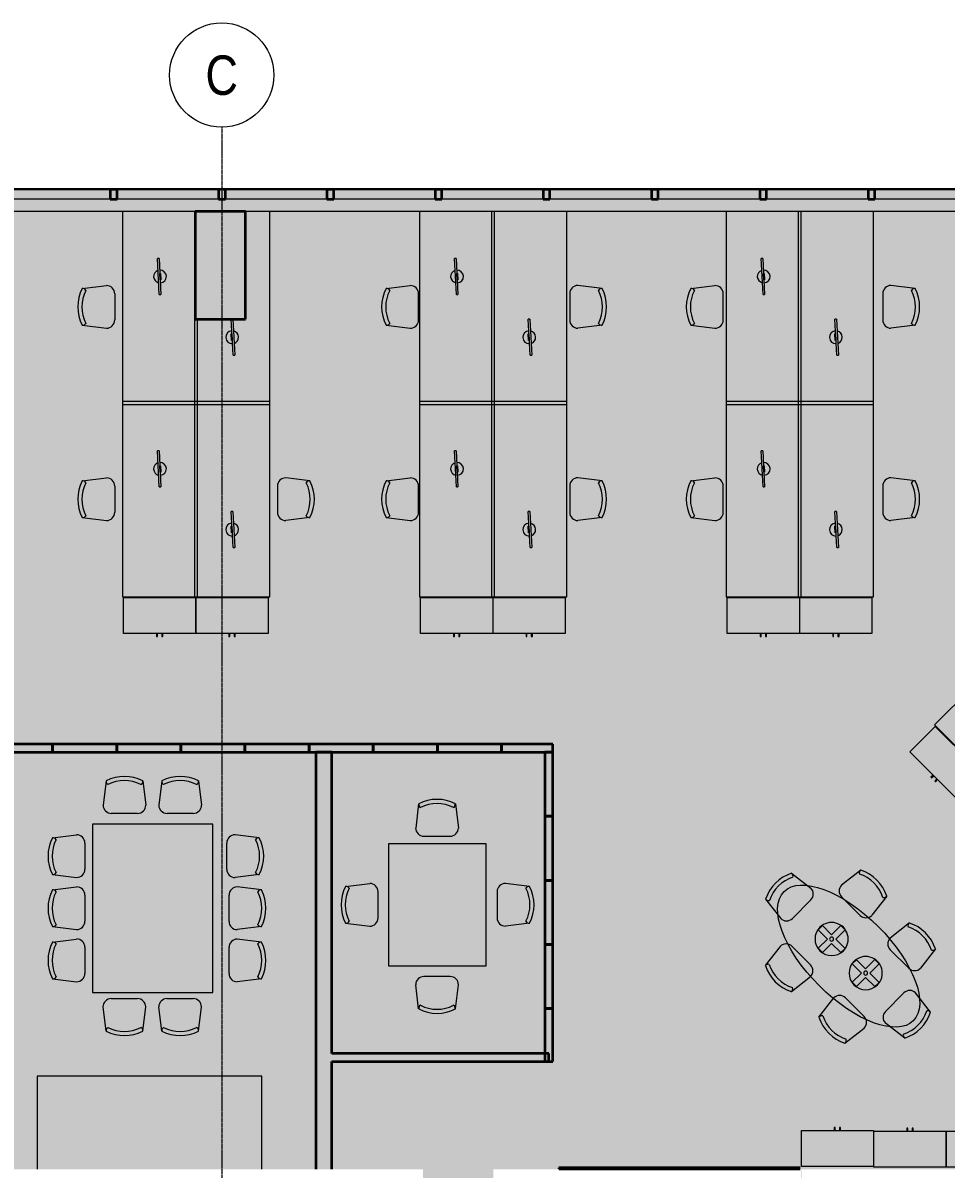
# Model space of a CAD drawing. Header units: millimetres. Extents: x -31381 to 39197, y -15686 to 26001.
# Drawn here: x -5723 to 5791, y 11701 to 26001 of the extents above; entities that cross this region are included whole.
import ezdxf

# ---------------------------------------------------------------- set-up
doc = ezdxf.new("R2010")
doc.units = ezdxf.units.MM
doc.linetypes.add('BVNDH-Grid Line', pattern=[22.225, 12.7, -3.175, 3.175, -3.175])
for name, color, linetype, lineweight in [('A-DETL-GENF', 92, 'Continuous', 9), ('A-DETL-THIN', 151, 'Continuous', 9), ('A-GLAZ-CURT', 52, 'Continuous', 13), ('A-WALL', 113, 'Continuous', 13), ('A-WALL-PATT', 111, 'Continuous', 13), ('G-IMPT', 8, 'Continuous', 9), ('I-FURN', 30, 'Continuous', 13), ('I-WALL', 2, 'Continuous', 13), ('Q-CASE', 31, 'Continuous', 9), ('S-COLS', 52, 'Continuous', 13), ('S-GRID', 1, 'Continuous', 9), ('S-GRID-IDEN', 1, 'Continuous', 9)]:
    doc.layers.add(name, color=color, linetype=linetype, lineweight=lineweight)
doc.styles.add('Arial Narrow', font='ARIALN.TTF', dxfattribs={"height": 491.641337})

# ---------------------------------------------------------------- blocks, each defined once
blk = doc.blocks.new('Chair-Desk - Chair-Desk-401080-Level 9 201 Kent St 1_100')
at = {"layer": 'I-FURN', "lineweight": 9}
for p, q in [((-229, 0), (-266, -302)), ((229, 0), (266, -302)), ((-164, -405), (163, -405))]:
    blk.add_line(p, q, dxfattribs=at)
for centre, radius, start, end in [((0, -447), 502, 62.9089, 117.0911), ((-186, -7), 43.1, 170.9971, 243.1852), ((0, -447), 451, 62.9089, 117.0911), ((186, -7), 43.1, 296.8148, 9.0029), ((-164, -302), 103, 180, 270), ((163, -302), 103, 270, 0)]:
    blk.add_arc(centre, radius, start, end, dxfattribs=at)
blk = doc.blocks.new('Chair-Desk - Chair-Desk-400354-Level 9 201 Kent St 1_100')
at = {"layer": 'I-FURN', "lineweight": 9}
for p, q in [((-229, 0), (-266, 302)), ((-164, 405), (163, 405)), ((229, 0), (266, 302))]:
    blk.add_line(p, q, dxfattribs=at)
for centre, radius, start, end in [((-164, 302), 103, 90, 180), ((163, 302), 103, 360, 90), ((-186, 7), 43.1, 116.8148, 189.0029), ((0, 447), 451, 242.9089, 297.0911), ((186, 7), 43.1, 350.9971, 63.1852), ((0, 447), 502, 242.9089, 297.0911)]:
    blk.add_arc(centre, radius, start, end, dxfattribs=at)
blk = doc.blocks.new('Desk - Arup Desk-682458-Level 9 201 Kent St 1_100')
at = {"layer": 'I-FURN', "lineweight": 9}
for p, q in [((1981, 850), (-457, 850)), ((-457, 850), (-457, -88)), ((1981, -88), (1981, 850)), ((159, 369), (608, 393)), ((159, 369), (160, 349)), ((609, 373), (160, 349)), ((344, 389), (424, 393)), ((345, 379), (344, 389)), ((425, 384), (345, 379)), ((424, 393), (425, 384)), ((609, 373), (608, 393)), ((-457, -88), (1981, -88))]:
    blk.add_line(p, q, dxfattribs=at)
for start, end in [(3, 183), (198, 348)]:
    blk.add_arc((383, 381), 80, start, end, dxfattribs=at)
blk = doc.blocks.new('Desk - Arup Desk-682459-Level 9 201 Kent St 1_100')
at = {"layer": 'I-FURN', "lineweight": 9}
for p, q in [((1981, 850), (-457, 850)), ((-457, 850), (-457, -88)), ((1981, -88), (1981, 850)), ((159, 369), (608, 393)), ((159, 369), (160, 349)), ((609, 373), (160, 349)), ((344, 389), (424, 393)), ((345, 379), (344, 389)), ((425, 384), (345, 379)), ((424, 393), (425, 384)), ((609, 373), (608, 393)), ((-457, -88), (1981, -88))]:
    blk.add_line(p, q, dxfattribs=at)
for start, end in [(3, 183), (198, 348)]:
    blk.add_arc((383, 381), 80, start, end, dxfattribs=at)
blk = doc.blocks.new('Desk - Arup Desk-682460-Level 9 201 Kent St 1_100')
at = {"layer": 'I-FURN', "lineweight": 9}
for p, q in [((1952, 850), (-457, 850)), ((-457, 850), (-457, -88)), ((159, 369), (608, 393)), ((159, 369), (160, 349)), ((609, 373), (160, 349)), ((344, 389), (424, 393)), ((345, 379), (344, 389)), ((425, 384), (345, 379)), ((424, 393), (425, 384)), ((609, 373), (608, 393)), ((-457, -88), (1952, -88))]:
    blk.add_line(p, q, dxfattribs=at)
for start, end in [(3, 183), (198, 348)]:
    blk.add_arc((383, 381), 80, start, end, dxfattribs=at)
blk = doc.blocks.new('Desk - Arup Desk-682461-Level 9 201 Kent St 1_100')
at = {"layer": 'I-FURN', "lineweight": 9}
for p, q in [((1981, 850), (-428, 850)), ((1981, -88), (1981, 850)), ((159, 369), (608, 393)), ((159, 369), (160, 349)), ((609, 373), (160, 349)), ((344, 389), (424, 393)), ((345, 379), (344, 389)), ((425, 384), (345, 379)), ((424, 393), (425, 384)), ((609, 373), (608, 393)), ((-428, -88), (1981, -88))]:
    blk.add_line(p, q, dxfattribs=at)
for start, end in [(3, 183), (198, 348)]:
    blk.add_arc((383, 381), 80, start, end, dxfattribs=at)
blk = doc.blocks.new('Desk - Arup Desk-682462-Level 9 201 Kent St 1_100')
at = {"layer": 'I-FURN', "lineweight": 9}
for p, q in [((1981, 850), (-457, 850)), ((-457, 850), (-457, -88)), ((1981, -88), (1981, 850)), ((159, 369), (608, 393)), ((159, 369), (160, 349)), ((609, 373), (160, 349)), ((344, 389), (424, 393)), ((345, 379), (344, 389)), ((425, 384), (345, 379)), ((424, 393), (425, 384)), ((609, 373), (608, 393)), ((-457, -88), (1981, -88))]:
    blk.add_line(p, q, dxfattribs=at)
for start, end in [(3, 183), (198, 348)]:
    blk.add_arc((383, 381), 80, start, end, dxfattribs=at)
blk = doc.blocks.new('Desk - Arup Desk-682463-Level 9 201 Kent St 1_100')
at = {"layer": 'I-FURN', "lineweight": 9}
for p, q in [((1981, 850), (-457, 850)), ((-457, 850), (-457, -88)), ((1981, -88), (1981, 850)), ((159, 369), (608, 393)), ((159, 369), (160, 349)), ((609, 373), (160, 349)), ((344, 389), (424, 393)), ((345, 379), (344, 389)), ((425, 384), (345, 379)), ((424, 393), (425, 384)), ((609, 373), (608, 393)), ((-457, -88), (1981, -88))]:
    blk.add_line(p, q, dxfattribs=at)
for start, end in [(3, 183), (198, 348)]:
    blk.add_arc((383, 381), 80, start, end, dxfattribs=at)
blk = doc.blocks.new('Desk - Arup Desk-682464-Level 9 201 Kent St 1_100')
at = {"layer": 'I-FURN', "lineweight": 9}
for p, q in [((1981, 850), (-428, 850)), ((1981, -88), (1981, 850)), ((159, 369), (608, 393)), ((159, 369), (160, 349)), ((609, 373), (160, 349)), ((344, 389), (424, 393)), ((345, 379), (344, 389)), ((425, 384), (345, 379)), ((424, 393), (425, 384)), ((609, 373), (608, 393)), ((-428, -88), (1981, -88))]:
    blk.add_line(p, q, dxfattribs=at)
for start, end in [(3, 183), (198, 348)]:
    blk.add_arc((383, 381), 80, start, end, dxfattribs=at)
blk = doc.blocks.new('Desk - Arup Desk-682465-Level 9 201 Kent St 1_100')
at = {"layer": 'I-FURN', "lineweight": 9}
for p, q in [((1952, 850), (-457, 850)), ((-457, 850), (-457, -88)), ((159, 369), (608, 393)), ((159, 369), (160, 349)), ((609, 373), (160, 349)), ((344, 389), (424, 393)), ((345, 379), (344, 389)), ((425, 384), (345, 379)), ((424, 393), (425, 384)), ((609, 373), (608, 393)), ((-457, -88), (1952, -88))]:
    blk.add_line(p, q, dxfattribs=at)
for start, end in [(3, 183), (198, 348)]:
    blk.add_arc((383, 381), 80, start, end, dxfattribs=at)
blk = doc.blocks.new('Desk - Arup Desk-682466-Level 9 201 Kent St 1_100')
at = {"layer": 'I-FURN', "lineweight": 9}
for p, q in [((1981, 850), (-457, 850)), ((-457, 850), (-457, -88)), ((1981, -88), (1981, 850)), ((159, 369), (608, 393)), ((159, 369), (160, 349)), ((609, 373), (160, 349)), ((344, 389), (424, 393)), ((345, 379), (344, 389)), ((425, 384), (345, 379)), ((424, 393), (425, 384)), ((609, 373), (608, 393)), ((-457, -88), (1981, -88))]:
    blk.add_line(p, q, dxfattribs=at)
for start, end in [(3, 183), (198, 348)]:
    blk.add_arc((383, 381), 80, start, end, dxfattribs=at)
blk = doc.blocks.new('Desk - Arup Desk-682467-Level 9 201 Kent St 1_100')
at = {"layer": 'I-FURN', "lineweight": 9}
for p, q in [((1952, 850), (-457, 850)), ((-457, 850), (-457, -88)), ((159, 369), (608, 393)), ((159, 369), (160, 349)), ((609, 373), (160, 349)), ((344, 389), (424, 393)), ((345, 379), (344, 389)), ((425, 384), (345, 379)), ((424, 393), (425, 384)), ((609, 373), (608, 393)), ((-457, -88), (1952, -88))]:
    blk.add_line(p, q, dxfattribs=at)
for start, end in [(3, 183), (198, 348)]:
    blk.add_arc((383, 381), 80, start, end, dxfattribs=at)
blk = doc.blocks.new('Desk - Arup Desk-682468-Level 9 201 Kent St 1_100')
at = {"layer": 'I-FURN', "lineweight": 9}
for p, q in [((1981, 850), (-457, 850)), ((-457, 850), (-457, -88)), ((1981, -88), (1981, 850)), ((159, 369), (608, 393)), ((159, 369), (160, 349)), ((609, 373), (160, 349)), ((344, 389), (424, 393)), ((345, 379), (344, 389)), ((425, 384), (345, 379)), ((424, 393), (425, 384)), ((609, 373), (608, 393)), ((-457, -88), (1981, -88))]:
    blk.add_line(p, q, dxfattribs=at)
for start, end in [(3, 183), (198, 348)]:
    blk.add_arc((383, 381), 80, start, end, dxfattribs=at)
blk = doc.blocks.new('Desk - Arup Desk-682469-Level 9 201 Kent St 1_100')
at = {"layer": 'I-FURN', "lineweight": 9}
for p, q in [((1981, 850), (-457, 850)), ((-457, 850), (-457, -88)), ((1981, -88), (1981, 850)), ((159, 369), (608, 393)), ((159, 369), (160, 349)), ((609, 373), (160, 349)), ((344, 389), (424, 393)), ((345, 379), (344, 389)), ((425, 384), (345, 379)), ((424, 393), (425, 384)), ((609, 373), (608, 393)), ((-457, -88), (1981, -88))]:
    blk.add_line(p, q, dxfattribs=at)
for start, end in [(3, 183), (198, 348)]:
    blk.add_arc((383, 381), 80, start, end, dxfattribs=at)
blk = doc.blocks.new('Desk - Arup Desk-V2-Level 9 201 Kent St 1_100')
at = {"layer": 'I-FURN', "lineweight": 9}
for p, q in [((-426, 850), (-428, 850)), ((1981, 850), (914, 850)), ((1981, -88), (1981, 850)), ((159, 369), (608, 393)), ((159, 369), (160, 349)), ((609, 373), (160, 349)), ((344, 389), (424, 393)), ((345, 379), (344, 389)), ((425, 384), (345, 379)), ((424, 393), (425, 384)), ((609, 373), (608, 393)), ((-428, -88), (1981, -88))]:
    blk.add_line(p, q, dxfattribs=at)
for start, end in [(3, 183), (198, 348)]:
    blk.add_arc((383, 381), 80, start, end, dxfattribs=at)
blk = doc.blocks.new('Table-Rectangular - 2100x1500-400391-Level 9 201 Kent St 1_100')
at = {"layer": 'I-FURN', "lineweight": 9}
for p, q in [((1050, 750), (-1050, 750)), ((-1050, 750), (-1050, -750)), ((1050, -750), (1050, 750)), ((-1050, -750), (1050, -750))]:
    blk.add_line(p, q, dxfattribs=at)
blk = doc.blocks.new('Table-Rectangular - 1525 x 1220mm-400389-Level 9 201 Kent St 1_100')
at = {"layer": 'I-FURN', "lineweight": 9}
for p, q in [((762.5, 610), (-762.5, 610)), ((-762.5, 610), (-762.5, -610)), ((762.5, -610), (762.5, 610)), ((-762.5, -610), (762.5, -610))]:
    blk.add_line(p, q, dxfattribs=at)
blk = doc.blocks.new('B  - 500deep-400395-Level 9 201 Kent St 1_100')
at = {"layer": 'Q-CASE'}
for p, q in [((-406, -169), (-406, 281)), ((-406, 281), (494, 281)), ((494, 281), (494, -169)), ((494, -169), (-406, -169)), ((5, -169), (5, -207)), ((5, -207), (17, -207)), ((17, -207), (17, -169)), ((71, -169), (71, -207)), ((71, -207), (84, -207)), ((84, -207), (84, -169))]:
    blk.add_line(p, q, dxfattribs=at)
blk = doc.blocks.new('oval_table_2471 - 30_ x 84_ x 22_-400407-Level 9 201 Kent St 1_100')
at = {"layer": 'I-FURN', "lineweight": 9}
for p, q in [((-244, 295), (-319, 295)), ((-319, 295), (-319, 133)), ((-244, 133), (-244, 295)), ((356, 295), (281, 295)), ((281, 295), (281, 133)), ((356, 133), (356, 295)), ((-482, 133), (-482, 58)), ((-319, 133), (-482, 133)), ((-482, 58), (-319, 58)), ((-319, 58), (-319, -105)), ((-82, 133), (-244, 133)), ((-244, -105), (-244, 58)), ((-244, 58), (-82, 58)), ((-82, 58), (-82, 133)), ((281, 133), (118, 133)), ((118, 133), (118, 58)), ((118, 58), (281, 58)), ((281, 58), (281, -105)), ((518, 133), (356, 133)), ((356, -105), (356, 58)), ((356, 58), (518, 58)), ((518, 58), (518, 133)), ((-319, -105), (-244, -105)), ((281, -105), (356, -105))]:
    blk.add_line(p, q, dxfattribs=at)
for centre, radius, start, end in [((-282, 95), 207, 360, 180), ((-282, 95), 207, 0, 180), ((319, 95), 207, 360, 180), ((319, 95), 207, 0, 180), ((-282, 95), 207, 180, 360), ((-282, 95), 207, 180, 360), ((-282, 95), 25, 360, 180), ((-282, 95), 25, 180, 360), ((319, 95), 207, 180, 360), ((319, 95), 207, 180, 0), ((318, 95), 25, 360, 180), ((318, 95), 25, 180, 360)]:
    blk.add_arc(centre, radius, start, end, dxfattribs=at)
blk.add_ellipse((18, 95), major_axis=(-1140, 0), ratio=0.457143, dxfattribs=at)
blk = doc.blocks.new('Table-Rectangular - 2800x1200-400417-Level 9 201 Kent St 1_100')
at = {"layer": 'I-FURN', "lineweight": 9}
for p, q in [((1400, 600), (-1400, 600)), ((-1400, 600), (-1400, -562)), ((1400, -562), (1400, 600))]:
    blk.add_line(p, q, dxfattribs=at)
blk = doc.blocks.new('System Panel - Glazed-401613-Level 9 201 Kent St 1_100')
at = {"layer": 'A-GLAZ-CURT'}
blk.add_hatch(color=254, dxfattribs=at).paths.add_polyline_path([(400, -150), (400, -50), (-400, -50), (-400, -150), (365, -150)], flags=0)
at = {"layer": 'A-GLAZ-CURT', "color": 47, "lineweight": 35}
for p, q in [((400, -50), (-400, -50)), ((-400, -50), (-400, -150)), ((400, -150), (400, -50)), ((-400, -150), (400, -150))]:
    blk.add_line(p, q, dxfattribs=at)
blk = doc.blocks.new('System Panel - Glazed-452868-Level 9 201 Kent St 1_100')
at = {"layer": 'A-GLAZ-CURT'}
blk.add_hatch(color=254, dxfattribs=at).paths.add_polyline_path([(320, -150), (320, -50), (-320, -50), (-320, -150), (220, -150)], flags=0)
at = {"layer": 'A-GLAZ-CURT', "color": 47, "lineweight": 35}
for p, q in [((320, -50), (-320, -50)), ((-320, -50), (-320, -150)), ((320, -150), (320, -50)), ((-320, -150), (320, -150))]:
    blk.add_line(p, q, dxfattribs=at)
blk = doc.blocks.new('System Panel - Glazed-1606619-Level 9 201 Kent St 1_100')
at = {"layer": 'A-GLAZ-CURT'}
blk.add_hatch(color=254, dxfattribs=at).paths.add_polyline_path([(330, -50), (-330, -50), (-330, -150), (230, -150), (230, -100), (330, -100)], flags=0)
at = {"layer": 'A-GLAZ-CURT', "color": 47, "lineweight": 35}
for p, q in [((330, -50), (-330, -50)), ((-330, -50), (-330, -150)), ((330, -150), (330, -50)), ((-330, -150), (330, -150))]:
    blk.add_line(p, q, dxfattribs=at)
blk = doc.blocks.new('Walls 1 - 140902 Building Facade_sat-1083296-Level 9 201 Kent St 1_100')
at = {"layer": 'G-IMPT', "lineweight": 13}
h = blk.add_hatch(color=254, dxfattribs=at)
h.paths.add_polyline_path([(8026, -11406), (33252, -11406), (34573, -10063), (35857, -10063), (36143, -10349), (35859, -10055), (34759, -10055), (34759, -9943), (34522, -9943), (33202, -11286), (-28885, -11286), (-28885, 22446), (-27552, 23804), (7527, 23803), (7528, 22384), (15558, 14390), (20648, 14390), (34759, 14388), (34759, 14508), (15608, 14510), (7648, 22434), (7647, 23923), (-27602, 23924), (-29005, 22495), (-29005, -11406), (6974, -11406)], flags=0)
h.paths.add_polyline_path([(35839, 14508), (37477, 16146), (37477, 16155), (35830, 14508)], flags=0)
blk.add_hatch(color=254, dxfattribs=at).paths.add_polyline_path([(-28885, -11286), (880, -11286), (880, -11131), (-28730, -11131), (-28730, 22383), (-27487, 23649), (7390, 23648), (7390, 22321), (7373, 22321), (7373, 22319), (15494, 14235), (34462, 14235), (34462, 14375), (34562, 14375), (34562, 14233), (34663, 14233), (34663, 14388), (29062, 14388), (15558, 14391), (7528, 22384), (7527, 23803), (-27553, 23803), (-28885, 22446), (-28885, -11142)], flags=0)
at = {"layer": 'A-WALL', "color": 47, "lineweight": 35}
for p, q in [((-4548, 23922), (-4633, 23922)), ((-4633, 23922), (-4633, 23802)), ((-4548, 23802), (-4548, 23922)), ((-3198, 23922), (-3283, 23922)), ((-3283, 23922), (-3283, 23802)), ((-3198, 23802), (-3198, 23922)), ((-1847, 23922), (-1932, 23922)), ((-1932, 23922), (-1932, 23802)), ((-1847, 23802), (-1847, 23922)), ((-497, 23922), (-582, 23922)), ((-582, 23922), (-582, 23802)), ((-497, 23802), (-497, 23922)), ((851, 23922), (766, 23922)), ((766, 23922), (766, 23802)), ((851, 23802), (851, 23922)), ((2202, 23922), (2117, 23922)), ((2117, 23922), (2117, 23802)), ((2202, 23802), (2202, 23922)), ((3552, 23922), (3467, 23922)), ((3467, 23922), (3467, 23802)), ((3552, 23802), (3552, 23922)), ((4903, 23922), (4818, 23922)), ((4818, 23922), (4818, 23802)), ((4903, 23802), (4903, 23922)), ((-4633, 23802), (-4548, 23802)), ((-3283, 23802), (-3198, 23802)), ((-1932, 23802), (-1847, 23802)), ((-582, 23802), (-497, 23802)), ((766, 23802), (851, 23802)), ((2117, 23802), (2202, 23802)), ((3467, 23802), (3552, 23802)), ((4818, 23802), (4903, 23802))]:
    blk.add_line(p, q, dxfattribs=at)
at = {"layer": 'G-IMPT', "color": 67, "lineweight": 13}
for p, q in [((-27602, 23924), (7647, 23923)), ((7527, 23803), (-27552, 23804)), ((6922, 23648), (-13749, 23649))]:
    blk.add_line(p, q, dxfattribs=at)
blk = doc.blocks.new('Walls 1 - Walls 1-1083272-Level 9 201 Kent St 1_100')
blk.add_blockref('Walls 1 - 140902 Building Facade_sat-1083296-Level 9 201 Kent St 1_100', (0, 0))
blk = doc.blocks.new('Grid - Grid Head_BVNDH-294967-Level 9 201 Kent St 1_100')
at = {"layer": 'S-GRID-IDEN'}
blk.add_circle((0, 0), 6.5, dxfattribs=at)

msp = doc.modelspace()

# ---------------------------------------------------------------- hatches: boundary and pattern name
at = {"layer": 'A-DETL-GENF'}
h = msp.add_hatch(color=9, dxfattribs=at)
h.paths.add_polyline_path([(-28729.7, -11131.1), (-25160.5, -11131.1), (-25160.5, -9801.1), (-24535.5, -9801.1), (-24535.5, -11131.1), (-14359.1, -11131.1), (-14359.1, -9801.1), (-13734.1, -9801.1), (-13734.1, -11131.1), (-3550.9, -11131.1), (-3550.9, -9801.1), (-2925.9, -9801.1), (-2925.9, -11131.1), (780.2, -11131.1), (780.2, -5814.1), (880.2, -5814.1), (880.2, -542.9), (855.3, -542.9), (855.3, -4575.8), (-2473.7, -4575.8), (-2473.7, -542.9), (-2523.7, -542.9), (-2523.7, -342.9), (-1898.7, -342.9), (-1898.7, 1233.2), (-4518.7, 1233.2), (-4518.7, 708.2), (-4718.7, 708.2), (-4718.7, 858.2), (-5143.7, 858.2), (-5143.7, 1658.2), (-4718.7, 1658.2), (-4718.7, 5612.8), (-7543.7, 5612.8), (-7543.7, 4981), (-6089.3, 4981), (-6089.3, 4931), (-7543.7, 4931), (-7543.7, 4099.7), (-6089.3, 4099.7), (-6089.3, 4049.7), (-7543.7, 4049.7), (-7543.7, 3243.2), (-6089.3, 3243.2), (-6089.3, 3193.2), (-7543.7, 3193.2), (-7543.7, 2387.3), (-6089.3, 2387.3), (-6089.3, 2337.3), (-7543.7, 2337.3), (-7543.7, 1558.2), (-6093.7, 1558.2), (-6093.7, 1358.2), (-6203.7, 1358.2), (-6203.7, 1333.2), (-6843.7, 1333.2), (-6843.7, -342.9), (-4718.7, -342.9), (-4718.7, -111.8), (-4518.7, -111.8), (-4518.7, -342.9), (-3343.7, -342.9), (-3343.7, -542.9), (-3393.7, -542.9), (-3393.7, -4481.8), (-3403.7, -4481.8), (-3403.7, -4486.8), (-10713.7, -4486.8), (-10713.7, -4536.8), (-10813.7, -4536.8), (-10813.7, -4486.8), (-10833.7, -4486.8), (-10833.7, -4536.8), (-14983.7, -4536.8), (-14983.7, -361.8), (-14078.7, -361.8), (-14078.7, 11598.2), (-14148.9, 11598.2), (-14148.9, 16903.2), (-14153.7, 16903.2), (-14153.7, 17003.2), (886.3, 17003.2), (886.3, 13043.2), (-1868.3, 13043.2), (-1868.3, 11698.2), (-732.1, 11698.2), (-732.1, 11498.2), (-1698.7, 11498.2), (-1698.7, 11378.2), (-1898.7, 11378.2), (-1898.7, 11498.2), (-4518.7, 11498.2), (-4518.7, 11398.2), (-4718.7, 11398.2), (-4718.7, 11498.2), (-5943.7, 11498.2), (-5943.7, 9918.2), (-7543.7, 9918.2), (-7543.7, 9171.2), (-6089.3, 9171.2), (-6089.3, 9121.2), (-7543.7, 9121.2), (-7543.7, 8339.3), (-6089.3, 8339.3), (-6089.3, 8289.3), (-7543.7, 8289.3), (-7543.7, 7505.4), (-6089.3, 7505.4), (-6089.3, 7455.4), (-7543.7, 7455.4), (-7543.7, 6671.4), (-6089.3, 6671.4), (-6089.3, 6621.4), (-7543.7, 6621.4), (-7543.7, 5812.8), (-4718.7, 5812.8), (-4718.7, 10398.2), (-4518.7, 10398.2), (-4518.7, 9983.2), (-1898.7, 9983.2), (-1898.7, 10378.2), (-1698.7, 10378.2), (-1698.7, 10258.2), (146.3, 10258.2), (146.3, 11698.2), (6682.5, 11698.2), (9252.5, 9128.2), (12414.3, 9128.2), (12414.3, -442.9), (12364.3, -442.9), (12364.3, -541.8), (14223.3, -541.8), (14223.3, -192.9), (14323.3, -192.9), (14323.3, -442.9), (15813.8, -442.9), (15813.8, 23.8), (16853.3, 23.8), (16853.3, -442.9), (17572.5, -442.9), (17572.5, 2379.8), (14326.3, 2379.8), (14326.3, 707.1), (14323.3, 707.1), (14323.3, 607.1), (14223.3, 607.1), (14223.3, 707.1), (14226.3, 707.1), (14226.3, 2379.8), (14206.3, 2379.8), (14206.3, 2779.8), (15146.3, 2779.8), (15146.3, 2764.8), (14326.3, 2764.8), (14326.3, 2479.8), (17572.5, 2479.8), (17572.5, 5251.5), (14323.3, 5251.5), (14323.3, 3651.5), (14223.3, 3651.5), (14223.3, 5251.5), (14203.3, 5251.5), (14203.3, 5651.5), (15143.3, 5651.5), (15143.3, 5636.5), (14323.3, 5636.5), (14323.3, 5351.5), (17572.5, 5351.5), (17572.5, 8028.2), (14323.3, 8028.2), (14323.3, 6471.5), (14223.3, 6471.5), (14223.3, 8143.2), (17572.5, 8143.2), (17572.5, 8173.5), (17672.5, 8173.5), (17672.5, 7573.5), (17683.3, 7573.5), (17682.7, 8178.2), (17009.9, 8178.2), (17009.9, 14235.4), (15494.5, 14235.4), (7373.3, 22319.3), (7373.3, 22321.1), (6922.2, 22321.1), (6922.2, 23648.2), (-13748.7, 23648.2), (-13748.8, 22308.7), (-14373.8, 22308.7), (-14373.8, 23648.7), (-24548.7, 23648.2), (-24548.8, 22309), (-25173.8, 22309), (-25173.8, 23649), (-27487.6, 23648.2), (-28729.7, 22382.8), (-28729.7, -11128.9)], flags=0)
h.paths.add_polyline_path([(-28725.7, -7564.5), (-28725.7, -6925.3), (-27689.8, -6925.3), (-27689.8, -7564.5), (-27736.4, -7564.5)], flags=0)
h.paths.add_polyline_path([(826.3, -4561.8), (826.3, -542.9), (-2373.7, -542.9), (-2373.7, -4561.8), (-388.8, -4561.8)], flags=0)
h.paths.add_polyline_path([(-14341.8, -4436.8), (-10933.7, -4436.8), (-10933.7, -542.9), (-14078.7, -542.9), (-14078.7, -461.8), (-14883.7, -461.8), (-14883.7, -4436.8), (-14588.5, -4436.8)], flags=0)
h.paths.add_polyline_path([(-7633.7, -4386.8), (-5893.7, -4386.8), (-5893.7, -4278.5), (-5793.7, -4278.5), (-5793.7, -4386.8), (-3493.7, -4386.8), (-3493.7, -542.9), (-5793.7, -542.9), (-5793.7, -3516.5), (-5893.7, -3516.5), (-5893.7, -542.9), (-10713.7, -542.9), (-10713.7, -4386.8), (-7867, -4386.8)], flags=0)
h.paths.add_polyline_path([(-10813.7, -4386.8), (-10813.7, -542.9), (-10833.7, -542.9), (-10833.7, -4386.8)], flags=0)
h.paths.add_polyline_path([(-19959.8, -1009.2), (-19959.8, 19.5), (-18920.5, 19.5), (-18920.5, -1009.2), (-19944.7, -1009.2)], flags=0)
h.paths.add_polyline_path([(12233.1, -541.8), (12296.3, -541.8), (12296.3, -442.9), (12314.3, -442.9), (12314.3, 4481.2), (9381.3, 4481.2), (9381.3, -342.9), (9386.3, -342.9), (9386.3, -442.9), (11476.3, -442.9), (11476.3, -541.8)], flags=0)
h.paths.add_polyline_path([(17683.3, -541.8), (17683.3, -142.9), (17672.5, -142.9), (17672.5, -541.8)], flags=0)
h.paths.add_polyline_path([(3991.3, -524.9), (3991.3, 1468.2), (4191.3, 1468.2), (4191.3, 881), (6656.3, 881), (6656.3, 3429.5), (4191.3, 3429.5), (4191.3, 2878.2), (3991.3, 2878.2), (3991.3, 4108.2), (4191.3, 4108.2), (4191.3, 3629.5), (6656.3, 3629.5), (6656.3, 5998.2), (4191.3, 5998.2), (4191.3, 5518.2), (3991.3, 5518.2), (3991.3, 6748.2), (4191.3, 6748.2), (4191.3, 6198.2), (6656.3, 6198.2), (6656.3, 8757.1), (4191.3, 8757.1), (4191.3, 8158.2), (3991.3, 8158.2), (3991.3, 9388.2), (4191.3, 9388.2), (4191.3, 8957.1), (6656.3, 8957.1), (6656.3, 11413.2), (6571.4, 11498.2), (4191.3, 11498.2), (4191.3, 10798.2), (3991.3, 10798.2), (3991.3, 11680.2), (3983.3, 11680.2), (3983.3, 8064.2), (3991.3, 8064.2), (3991.3, 8058.2), (3983.3, 8058.2), (3983.3, 6848.2), (3991.3, 6848.2), (3991.3, 6842.2), (3983.3, 6842.2), (3983.3, 5424.2), (3991.3, 5424.2), (3991.3, 5418.2), (3983.3, 5418.2), (3983.3, 4208.2), (3991.3, 4208.2), (3991.3, 4202.2), (3983.3, 4202.2), (3983.3, 2784.2), (3991.3, 2784.2), (3991.3, 2778.2), (3983.3, 2778.2), (3983.3, 1568.2), (3991.3, 1568.2), (3991.3, 1562.2), (3983.3, 1562.2), (3983.3, -524.9)], flags=0)
h.paths.add_polyline_path([(-388.8, -342.9), (743.3, -342.9), (743.3, -202.9), (943.3, -202.9), (943.3, 842.1), (223.3, 842.1), (223.3, 867.1), (743.3, 867.1), (743.3, 1758.2), (83.8, 1758.2), (83.8, 1958.2), (743.3, 1958.2), (743.3, 4933.2), (-1698.7, 4933.2), (-1698.7, 1958.2), (-1056.2, 1958.2), (-1056.2, 1758.2), (-1698.7, 1758.2), (-1698.7, -342.9), (-765, -342.9)], flags=0)
h.paths.add_polyline_path([(433.6, -197.9), (223.3, -197.9), (223.3, -172.9), (743.3, -172.9), (743.3, -197.9)], flags=0)
h.paths.add_polyline_path([(17672.5, -22.9), (17683.3, -22.9), (17683.3, 7453.5), (17672.5, 7453.5), (17672.5, 167.1)], flags=0)
h.paths.add_polyline_path([(-4943.7, 1058.2), (-4718.7, 1058.2), (-4718.7, 1458.2), (-4943.7, 1458.2), (-4943.7, 1233.2)], flags=0)
h.paths.add_polyline_path([(-1898.7, 1433.2), (-1898.7, 4083.2), (-4518.7, 4083.2), (-4518.7, 1433.2), (-4290.2, 1433.2)], flags=0)
h.paths.add_polyline_path([(-28725.7, 3235.5), (-28725.7, 3874.7), (-27402.5, 3874.7), (-27402.5, 3419.9), (-27468.8, 3416.4), (-27467.8, 3396.4), (-27402.5, 3399.8), (-27402.5, 3235.5), (-27736.4, 3235.5)], flags=0)
h.paths.add_polyline_path([(14323.3, 3599.8), (14226.3, 3599.8), (14226.3, 3629.8), (14326.3, 3629.8), (14326.3, 3599.8)], flags=0)
h.paths.add_polyline_path([(-1898.7, 4283.2), (-1898.7, 6933.2), (-4518.7, 6933.2), (-4518.7, 4283.2), (-4502.2, 4283.2)], flags=0)
h.paths.add_polyline_path([(9401.3, 4601.2), (9406.3, 4601.2), (9406.3, 9008.2), (9401.3, 9008.2), (9401.3, 4615.2)], flags=0)
h.paths.add_polyline_path([(-1637.2, 5133.2), (743.3, 5133.2), (743.3, 5578.2), (943.3, 5578.2), (943.3, 6393.2), (743.3, 6393.2), (743.3, 6758.2), (-1698.7, 6758.2), (-1698.7, 5133.2)], flags=0)
h.paths.add_polyline_path([(-388.8, 6958.2), (743.3, 6958.2), (743.3, 7843.2), (943.3, 7843.2), (943.3, 8643.2), (743.3, 8643.2), (743.3, 9483.2), (-673.7, 9483.2), (-673.7, 8358.2), (-1698.7, 8358.2), (-1698.7, 6958.2)], flags=0)
h.paths.add_polyline_path([(-4518.7, 7133.2), (-1898.7, 7133.2), (-1898.7, 9783.2), (-4518.7, 9783.2), (-4518.7, 8358.2)], flags=0)
h.paths.add_polyline_path([(-873.7, 8558.2), (-873.7, 9483.2), (-1698.7, 9483.2), (-1698.7, 8558.2), (-1082.1, 8558.2)], flags=0)
h.paths.add_polyline_path([(-27402.5, 8636.5), (-28725.7, 8636.5), (-28725.7, 9275.7), (-27402.5, 9275.7), (-27402.5, 8657.2)], flags=0)
h.paths.add_polyline_path([(9381.3, 8971.1), (9381.3, 9028.2), (9324.2, 9028.2), (9344.8, 9007.6)], flags=0)
h.paths.add_polyline_path([(346.3, 9683.2), (743.3, 9683.2), (743.3, 11498.2), (346.3, 11498.2), (346.3, 10058.2), (-1698.7, 10058.2), (-1698.7, 9683.2), (146.3, 9683.2)], flags=0)
h.paths.add_polyline_path([(16853.3, 11157.2), (15803.3, 11157.2), (15803.3, 12222.2), (16873.3, 12222.2), (16873.3, 11157.2)], flags=0)
h.paths.add_polyline_path([(-19959.8, 11203.6), (-19959.8, 12171.3), (-18920.5, 12171.3), (-18920.5, 11203.6), (-19321.8, 11203.6)], flags=0)
h.paths.add_polyline_path([(-4518.7, 11698.2), (-2068.3, 11698.2), (-2068.3, 16903.2), (-10083.5, 16903.2), (-10083.5, 11698.2), (-6268.3, 11698.2), (-6268.3, 16898.2), (-6068.3, 16898.2), (-6068.3, 11698.2), (-4596.2, 11698.2)], flags=0)
h.paths.add_polyline_path([(-13010.8, 11698.2), (-10283.5, 11698.2), (-10283.5, 16903.2), (-14048.9, 16903.2), (-14048.9, 11698.2), (-13643.7, 11698.2)], flags=0)
h.paths.add_polyline_path([(3943.3, 11703.2), (963.3, 11703.2), (963.3, 11718.2), (3971.3, 11718.2), (3971.3, 11703.2), (3961.3, 11703.2)], flags=0)
h.paths.add_polyline_path([(743.3, 13143.2), (786.3, 13143.2), (786.3, 16903.2), (-1868.3, 16903.2), (-1868.3, 13143.2), (346.3, 13143.2)], flags=0)
h.paths.add_polyline_path([(15608, 14510.4), (7667.4, 22451), (7667.4, 23931), (-27592.6, 23931), (-27599.6, 23924), (7646.7, 23923.1), (7648.2, 22433.7), (15595.6, 14522.7)], flags=0)
h.paths.add_polyline_path([(-27688.8, 19436.5), (-28725.7, 19436.5), (-28725.7, 20075.7), (-27688.8, 20075.7), (-27688.8, 19894.9)], flags=0)
h.paths.add_polyline_path([(-3077.4, 22306.3), (-3573.7, 22306.3), (-3573.7, 23646.3), (-2948.7, 23646.3), (-2948.7, 22306.3), (-3060.2, 22306.3)], flags=0)
h.paths.add_polyline_path([(-28992.7, 22507.6), (-27738.8, 23784.8), (-28992.7, 22530.9)], flags=0)
at = {"layer": 'A-WALL-PATT', "lineweight": 9}
for color, points in [(9, [(-2068.3, 11698.2), (-1868.3, 11698.2), (-1868.3, 16903.2), (-2068.3, 16903.2), (-2068.3, 13574.1)]), (9, [(-1868.3, 13043.2), (836.3, 13043.2), (836.3, 13143.2), (-1868.3, 13143.2)]), (256, [(3971.3, 11703.2), (3971.3, 11718.2), (963.3, 11718.2), (963.3, 11703.2), (3943.3, 11703.2)])]:
    msp.add_hatch(color=color, dxfattribs=at).paths.add_polyline_path(points, flags=0)
at = {"layer": 'S-COLS'}
msp.add_hatch(color=9, dxfattribs=at).paths.add_polyline_path([(-2948.7, 22306.3), (-2948.7, 23646.3), (-3573.7, 23646.3), (-3573.7, 22306.3), (-3544.3, 22306.3)], flags=0)

# ---------------------------------------------------------------- linework, layer by layer
at = {"layer": 'A-DETL-THIN'}
msp.add_line((7667.4, 23931), (-27592.6, 23931), dxfattribs=at)
at = {"layer": 'A-WALL', "color": 47, "lineweight": 35}
for p, q in [((-1868.3, 16903.2), (-2068.3, 16903.2)), ((-2068.3, 16903.2), (-2068.3, 11698.2)), ((-1868.3, 13143.2), (-1868.3, 16903.2)), ((-1868.3, 11698.2), (-1868.3, 13043.2))]:
    msp.add_line(p, q, dxfattribs=at)
at = {"layer": 'I-WALL', "color": 47, "lineweight": 35}
for p, q in [((836.3, 13143.2), (-1868.3, 13143.2)), ((-1868.3, 13043.2), (836.3, 13043.2)), ((836.3, 13043.2), (836.3, 13143.2))]:
    msp.add_line(p, q, dxfattribs=at)
at = {"layer": 'I-WALL', "lineweight": 35}
for p, q in [((3971.3, 11718.2), (963.3, 11718.2)), ((963.3, 11718.2), (963.3, 11703.2)), ((963.3, 11703.2), (3971.3, 11703.2))]:
    msp.add_line(p, q, dxfattribs=at)
at = {"layer": 'S-COLS', "color": 47, "lineweight": 35}
for p, q in [((-2948.7, 23646.3), (-3573.7, 23646.3)), ((-3573.7, 23646.3), (-3573.7, 22306.3)), ((-2948.7, 22306.3), (-2948.7, 23646.3)), ((-3573.7, 22306.3), (-2948.7, 22306.3))]:
    msp.add_line(p, q, dxfattribs=at)
at = {"layer": 'S-GRID', "linetype": 'BVNDH-Grid Line'}
msp.add_line((-3243.7, 24701), (-3243.7, -12591), dxfattribs=at)

# ---------------------------------------------------------------- block references
at = {"layer": 'A-GLAZ-CURT', "color": 67}
for name, p in [('System Panel - Glazed-401613-Level 9 201 Kent St 1_100', (-5753.7, 17053.2)), ('System Panel - Glazed-401613-Level 9 201 Kent St 1_100', (-4953.7, 17053.2)), ('System Panel - Glazed-401613-Level 9 201 Kent St 1_100', (-4153.7, 17053.2)), ('System Panel - Glazed-401613-Level 9 201 Kent St 1_100', (-3353.7, 17053.2)), ('System Panel - Glazed-401613-Level 9 201 Kent St 1_100', (-2553.7, 17053.2)), ('System Panel - Glazed-401613-Level 9 201 Kent St 1_100', (-1753.7, 17053.2)), ('System Panel - Glazed-401613-Level 9 201 Kent St 1_100', (-953.7, 17053.2)), ('System Panel - Glazed-401613-Level 9 201 Kent St 1_100', (-153.7, 17053.2)), ('System Panel - Glazed-452868-Level 9 201 Kent St 1_100', (566.3, 17053.2))]:
    msp.add_blockref(name, p, dxfattribs=at)
at = {"layer": 'A-GLAZ-CURT', "color": 67, "rotation": 269.9999999999999}
for name, p in [('System Panel - Glazed-401613-Level 9 201 Kent St 1_100', (936.3, 16503.2)), ('System Panel - Glazed-401613-Level 9 201 Kent St 1_100', (936.3, 15703.2)), ('System Panel - Glazed-401613-Level 9 201 Kent St 1_100', (936.3, 14903.2)), ('System Panel - Glazed-401613-Level 9 201 Kent St 1_100', (936.3, 14103.2)), ('System Panel - Glazed-1606619-Level 9 201 Kent St 1_100', (936.3, 13373.2))]:
    msp.add_blockref(name, p, dxfattribs=at)
at = {"layer": 'A-WALL', "color": 67}
msp.add_blockref('Walls 1 - Walls 1-1083272-Level 9 201 Kent St 1_100', (0, 0), dxfattribs=at)
at = {"layer": 'I-FURN', "lineweight": 9}
for name, p, rotation in [('Desk - Arup Desk-V2-Level 9 201 Kent St 1_100', (-4394.7, 23220.2), 269.9999999999997), ('Desk - Arup Desk-682467-Level 9 201 Kent St 1_100', (-2732.7, 21696.2), 89.99999999999953), ('Desk - Arup Desk-682464-Level 9 201 Kent St 1_100', (-689.7, 23220.2), 269.9999999999997), ('Desk - Arup Desk-682465-Level 9 201 Kent St 1_100', (972.3, 21696.2), 89.99999999999953), ('Desk - Arup Desk-682461-Level 9 201 Kent St 1_100', (3135.3, 23220.2), 269.9999999999997), ('Desk - Arup Desk-682460-Level 9 201 Kent St 1_100', (4797.3, 21696.2), 89.99999999999953), ('Chair-Desk - Chair-Desk-400354-Level 9 201 Kent St 1_100', (-4983.7, 22457.8), 270), ('Chair-Desk - Chair-Desk-401080-Level 9 201 Kent St 1_100', (-1193.7, 22458.2), 89.9999999999998), ('Chair-Desk - Chair-Desk-401080-Level 9 201 Kent St 1_100', (1501.5, 22458.2), 270), ('Chair-Desk - Chair-Desk-401080-Level 9 201 Kent St 1_100', (2606.3, 22458.2), 89.9999999999998), ('Chair-Desk - Chair-Desk-401080-Level 9 201 Kent St 1_100', (5406.3, 22458.2), 270), ('Desk - Arup Desk-682469-Level 9 201 Kent St 1_100', (-4394.7, 20820.2), 269.9999999999997), ('Desk - Arup Desk-682468-Level 9 201 Kent St 1_100', (-2732.7, 19296.2), 89.99999999999953), ('Desk - Arup Desk-682463-Level 9 201 Kent St 1_100', (-689.7, 20820.2), 269.9999999999997), ('Desk - Arup Desk-682466-Level 9 201 Kent St 1_100', (972.3, 19296.2), 89.99999999999953), ('Desk - Arup Desk-682459-Level 9 201 Kent St 1_100', (3135.3, 20820.2), 269.9999999999997), ('Desk - Arup Desk-682462-Level 9 201 Kent St 1_100', (4797.3, 19296.2), 89.99999999999953), ('Chair-Desk - Chair-Desk-400354-Level 9 201 Kent St 1_100', (-4983.7, 20057.8), 270), ('Chair-Desk - Chair-Desk-401080-Level 9 201 Kent St 1_100', (-2143.3, 20057.8), 270), ('Chair-Desk - Chair-Desk-401080-Level 9 201 Kent St 1_100', (-1193.7, 20058.2), 89.9999999999998), ('Chair-Desk - Chair-Desk-401080-Level 9 201 Kent St 1_100', (1501.5, 20058.2), 270), ('Chair-Desk - Chair-Desk-401080-Level 9 201 Kent St 1_100', (2606.3, 20058.2), 89.9999999999998), ('Chair-Desk - Chair-Desk-401080-Level 9 201 Kent St 1_100', (5406.3, 20058.2), 270), ('Desk - Arup Desk-682458-Level 9 201 Kent St 1_100', (7109.7, 18581.3), 225.0349577619183), ('Chair-Desk - Chair-Desk-400354-Level 9 201 Kent St 1_100', (-4457.4, 16543.7), 180), ('Chair-Desk - Chair-Desk-400354-Level 9 201 Kent St 1_100', (-3762.2, 16543.7), 180), ('Table-Rectangular - 2100x1500-400391-Level 9 201 Kent St 1_100', (-4103.7, 14954.9), 269.9999999999994), ('Chair-Desk - Chair-Desk-400354-Level 9 201 Kent St 1_100', (-5355.2, 15605), 269.999999999999), ('Chair-Desk - Chair-Desk-400354-Level 9 201 Kent St 1_100', (-2775.1, 15605), 89.99999999999955), ('Table-Rectangular - 1525 x 1220mm-400389-Level 9 201 Kent St 1_100', (-553.7, 14998.2), 269.9999999999994), ('oval_table_2471 - 30_ x 84_ x 22_-400407-Level 9 201 Kent St 1_100', (4656.4, 14412.4), 134.9999999999999), ('Chair-Desk - Chair-Desk-400354-Level 9 201 Kent St 1_100', (3702.6, 15229.8), 225.034957745728), ('Chair-Desk - Chair-Desk-400354-Level 9 201 Kent St 1_100', (4888.8, 15268.4), 135.0349577457278), ('Chair-Desk - Chair-Desk-400354-Level 9 201 Kent St 1_100', (-5355.2, 14954.9), 269.999999999999), ('Chair-Desk - Chair-Desk-400354-Level 9 201 Kent St 1_100', (-2747.6, 14954.9), 89.99999999999955), ('Chair-Desk - Chair-Desk-401080-Level 9 201 Kent St 1_100', (-1698.7, 14998.2), 89.9999999999998), ('Chair-Desk - Chair-Desk-401080-Level 9 201 Kent St 1_100', (596.7, 14998.2), 270), ('Chair-Desk - Chair-Desk-400354-Level 9 201 Kent St 1_100', (5495.9, 14609.4), 135.0349577457278), ('Chair-Desk - Chair-Desk-400354-Level 9 201 Kent St 1_100', (-5355.2, 14304.6), 269.999999999999), ('Chair-Desk - Chair-Desk-400354-Level 9 201 Kent St 1_100', (-2747.6, 14304.6), 89.99999999999955), ('Chair-Desk - Chair-Desk-400354-Level 9 201 Kent St 1_100', (3699.3, 14077.4), 315.0349577457276), ('Chair-Desk - Chair-Desk-401080-Level 9 201 Kent St 1_100', (-558.2, 13698.2), 180), ('Chair-Desk - Chair-Desk-400354-Level 9 201 Kent St 1_100', (4367.6, 13433.9), 315.0349577457276), ('Chair-Desk - Chair-Desk-400354-Level 9 201 Kent St 1_100', (5437.3, 13497.1), 45.03495774572787)]:
    msp.add_blockref(name, p, dxfattribs=dict(at, rotation=rotation))
for name, p in [('Chair-Desk - Chair-Desk-401080-Level 9 201 Kent St 1_100', (-558.2, 16258.2)), ('Chair-Desk - Chair-Desk-400354-Level 9 201 Kent St 1_100', (-4457.4, 13422.3)), ('Chair-Desk - Chair-Desk-400354-Level 9 201 Kent St 1_100', (-3762.2, 13422.3)), ('Table-Rectangular - 2800x1200-400417-Level 9 201 Kent St 1_100', (-4143.7, 12260))]:
    msp.add_blockref(name, p, dxfattribs=at)
at = {"layer": 'Q-CASE'}
for p in [(-4062.9, 18552.2), (-3158.1, 18552.2), (-357.9, 18552.2), (546.9, 18552.2), (3467.1, 18552.2), (4371.9, 18552.2)]:
    msp.add_blockref('B  - 500deep-400395-Level 9 201 Kent St 1_100', p, dxfattribs=at)
for p, rotation in [((5745.2, 16738.7), 315.0349577622312), ((4480.7, 12014.1), 180), ((5385.7, 12004.1), 180), ((6285.7, 12004.1), 180)]:
    msp.add_blockref('B  - 500deep-400395-Level 9 201 Kent St 1_100', p, dxfattribs=dict(at, rotation=rotation))
at = {"layer": 'S-GRID-IDEN', "xscale": 99.99999999999993, "yscale": 99.99999999999993, "zscale": 99.99999999999993, "rotation": 180}
msp.add_blockref('Grid - Grid Head_BVNDH-294967-Level 9 201 Kent St 1_100', (-3243.7, 25351), dxfattribs=at)

# ---------------------------------------------------------------- next in the draw order: texts
at = {"layer": 'S-GRID-IDEN', "insert": (-3243.6, 25595.2), "char_height": 491.6, "width": 486, "attachment_point": 2, "line_spacing_factor": 0.968573, "style": 'Arial Narrow', "bg_fill": 3, "box_fill_scale": 1.25, "bg_fill_color": 0, "bg_fill_transparency": 0}
msp.add_mtext('C', dxfattribs=at)

doc.saveas('drawing.dxf')
